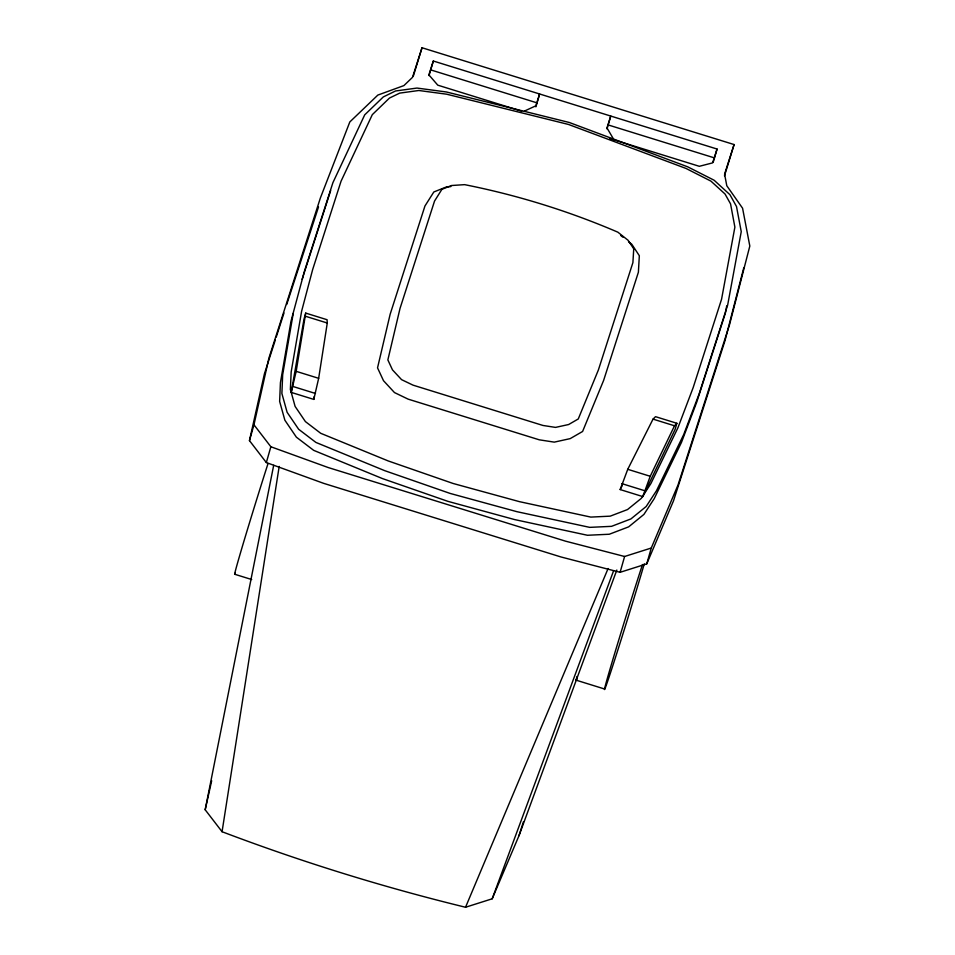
<?xml version="1.0" encoding="UTF-8"?>
<svg xmlns="http://www.w3.org/2000/svg" width="955" height="955" viewBox="0 0 955 955"><rect width="100%" height="100%" fill="white"/><g stroke="black" fill="none" stroke-linecap="round" stroke-linejoin="round"><path stroke-width="1.43" d="M318.66 378.311L327.279 323.017L327.064 319.722L305.719 313.097L304.036 319.03L291.239 392.41L295.107 406.424L305.409 421.597L320.737 433.307L388.219 460.943L453.124 483.481L519.425 501.65L590.823 517.097L610.221 516.154L627.53 509.552L641.283 498.391L650.904 483.552L677.871 427.9L693.199 387.515L721.562 299.249L734.884 227.135L730.551 203.869L725.036 194.02L710.938 181.128L685.988 168.438L568.523 124.46L446.642 94.199L418.803 90.498L399.727 93.113L389.461 98.055L372.307 114.66L341.054 181.211L312.679 269.477L301.625 311.187L291.168 371.961L290.368 389.545L291.239 392.41L313.801 399.405L318.66 378.311L296.169 371.34L305.719 313.097M616.823 570.039L518.971 835.732L492.195 898.798L465.539 907.25A1727.989 1440.94 15.9 0 1 222.061 831.721L279.182 466.422M313.801 399.405L314.255 396.516M293.233 313.407L282.668 374.742L281.892 393.496L287.109 412.285L298.64 429.261L315.914 442.428L384.698 470.66L450.08 493.413L516.894 511.677L589.713 527.363L611.558 526.336L630.909 518.935L646.177 506.496L656.491 490.703L683.708 434.537L699.132 393.854L727.65 305.111L741.247 231.659L736.496 206.495L729.954 194.713L714.113 180.232L687.743 166.85L569.299 122.491L446.403 91.978L416.989 88.063L395.549 90.976L383.313 96.933L364.714 114.851L332.913 182.656L304.382 271.399L290.977 321.322L280.424 382.645L279.636 401.398L284.865 420.2L296.384 437.175L313.67 450.342L382.442 478.574L447.823 501.327L514.649 519.58L587.456 535.266L609.302 534.239L628.665 526.85L643.921 514.411L654.247 498.606L681.452 442.452L696.875 401.757L725.394 313.025L726.731 305.827M222.061 831.721L205.182 809.768L273.691 465.3M291.239 392.41L296.169 371.34M743.838 267.603L724.964 340.768L673.526 500.79L646.762 563.856L620.105 572.308L561.027 556.98L323.661 483.349L266.338 462.566L249.458 440.613L264.404 373.882L275.338 339.896M249.458 440.613L253.958 424.796L268.916 358.065L320.355 198.043L349.817 121.954L377.858 95.07L403.905 85.592L412.512 77.331L422.014 47.75L734.085 144.551L724.475 175.863M205.182 809.768L211.676 780.748M266.338 462.566L270.85 446.749L253.958 424.796M422.014 47.75L413.288 76.233M429.022 75.6L433.331 61.013L717.074 149.04L713.206 162.195M537.45 101.612L539.623 93.996L535.827 105.826L524.414 111.067M620.177 489.569L627.745 469.311L653.029 419.126L655.524 416.667L676.868 423.28L675.173 429.213L642.799 496.588L620.177 489.569L622.159 485.629M620.105 572.308L624.606 556.49L651.262 548.039L678.026 484.973L729.465 324.951L749.818 246.044L742.572 208.214L726.791 185.748L724.582 174.132L734.085 144.551M642.799 496.588L650.224 476.282L674.516 425.787L676.868 423.28M646.762 563.856L651.262 548.039M535.862 106.841L537.092 102.889M607.01 128.913L610.77 116.056L606.974 127.898L613.946 139.812M276.246 337.067L283.981 312.989M286.715 304.49L318.516 206.949M302.138 279.302L330.657 190.57M433.331 61.013L428.879 74.86L437.772 85.162L521.728 111.21M717.074 149.04L712.621 162.875L699.323 166.301L609.684 138.499M518.971 835.732L523.471 821.694M492.195 898.798L613.576 570.815M465.539 907.25L608.108 568.5M450.879 186.583L446.582 186.882L433.833 191.967L424.951 205.994L390.165 314.195L377.535 367.854L383.504 380.699L394.475 392.565L408.095 399.13L539.3 439.825L554.282 442.129L570.207 438.62L582.598 431.469L603.62 380.412L638.394 272.211L639.325 255.713L631.864 244.361L628.509 241.687M624.606 556.49L565.527 541.163L328.174 467.532L270.85 446.749M430.789 69.918L537.199 102.925M608.132 124.926L714.543 157.933M653.029 419.126L674.516 425.787M305.791 316.356L327.279 323.017M627.745 469.311L650.224 476.282M621.86 483.636L644.494 490.655M292.934 386.477L315.484 393.472M234.62 574.23L251.702 579.53M576.14 680.175L604.611 689.009M620.702 235.455L622.935 237.234M235.312 573.012A74.454 1.146 -72.8 0 1 243.465 542.738A74.454 1.146 -72.8 0 1 267.973 463.724M644.279 563.856A74.454 1.146 -72.8 0 1 615.438 657.529A74.454 1.146 -72.8 0 1 607.69 677.143A74.454 1.146 -72.8 0 1 637.964 578.491A74.454 1.146 -72.8 0 1 642.5 564.524M576.844 678.945A74.454 1.146 -72.8 0 1 576.963 676.534M633.738 248.825L632.902 262.613L598.403 369.919L578.264 418.97L568.655 424.521L555.524 427.398L542.929 425.452L413.002 385.14L401.554 379.636L392.481 369.872L387.861 359.916L400.038 308.393L434.537 201.075L441.914 189.317L451.5 185.521L464.619 184.649A640.256 533.905 15.9 0 1 617.873 232.184L628.104 240.302L633.738 248.825"/></g></svg>
